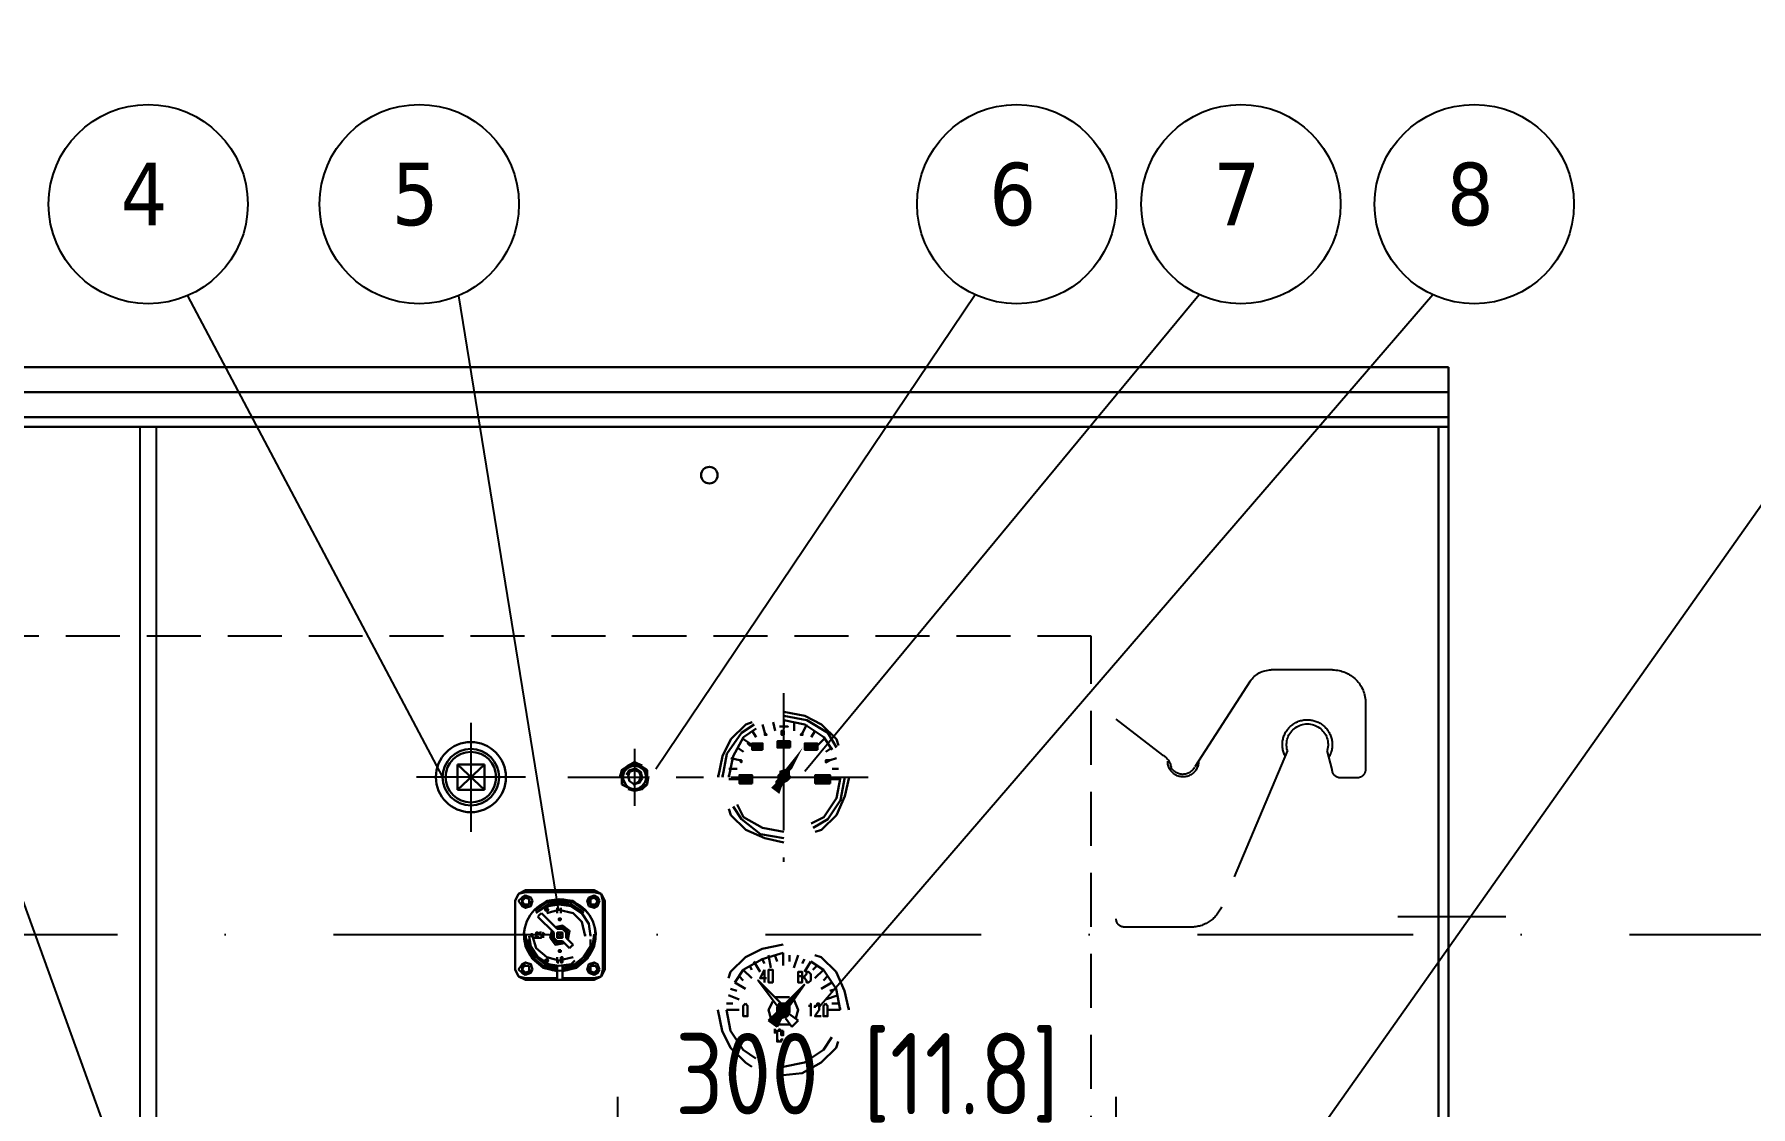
# Model space of a CAD drawing. Header units: millimetres. Extents: x 110847 to 209798, y -190593 to -156788.
# Drawn here: x 200709 to 201743, y -184473 to -183827 of the extents above; entities that cross this region are included whole.
import ezdxf

# ---------------------------------------------------------------- set-up
doc = ezdxf.new("R2010")
doc.units = ezdxf.units.MM
doc.header["$LTSCALE"] = 13
for name, pattern in [('CENTERX2', [101.6, 63.5, -12.7, 12.7, -12.7]), ('DASHDOT', [1, 0.5, -0.25, 0, -0.25]), ('DASHED', [0.75, 0.5, -0.25]), ('HIDDEN', [9.525, 6.35, -3.175])]:
    doc.linetypes.add(name, pattern=pattern)
for name, color, linetype in [('1', 4, 'Continuous'), ('2', 3, 'Continuous'), ('4虚线层', 6, 'DASHED'), ('7标注层', 4, 'Continuous'), ('粗实线', 4, 'Continuous'), ('虚线', 6, 'HIDDEN')]:
    doc.layers.add(name, color=color, linetype=linetype)
for name, color, linetype, lineweight in [('1粗实线', 4, 'Continuous', 50), ('2细实线', 3, 'Continuous', 20), ('标注、文本', 3, 'Continuous', 25), ('铁心', 3, 'Continuous', 0)]:
    doc.layers.add(name, color=color, linetype=linetype, lineweight=lineweight)
doc.styles.get("Standard").update_dxf_attribs({"font": 'gbenor.shx', "bigfont": 'gbcbig.shx'})
doc.styles.add('Tahoma_txtstyle_37.59_0_0', font='tahoma.ttf')
doc.dimstyles.new('英寸 1-10', dxfattribs={"dimscale": 14, "dimtxt": 3.5, "dimasz": 2, "dimexe": 1.5, "dimexo": 0.5, "dimgap": 0.5, "dimtad": 1, "dimtoh": 1, "dimdec": 1, "dimdsep": 46, "dimtxsty": 'Standard', "dimcen": 2.5, "dimclrd": 3, "dimclre": 3, "dimclrt": 3, "dimadec": 0, "dimazin": 2, "dimtfac": 1, "dimtdec": 1, "dimtmove": 0, "dimatfit": 2, "dimfxl": 1, "dimarcsym": 0})

# ---------------------------------------------------------------- blocks, each defined once
blk = doc.blocks.new('A$C611D0E0A')
at = {"layer": '粗实线', "lineweight": 30}
h = blk.add_hatch(color=256, dxfattribs=at)
h.dxf.hatch_style = 2
h.paths.add_polyline_path([(0.931, 2.201), (0.931, 2.159), (0.974, 2.159)])
h = blk.add_hatch(color=256, dxfattribs=at)
h.dxf.hatch_style = 2
h.paths.add_polyline_path([(1.693, 2.201), (1.651, 2.159), (1.693, 2.159)])
h = blk.add_hatch(color=256, dxfattribs=at)
h.dxf.hatch_style = 2
h.paths.add_polyline_path([(0.593, 1.99), (0.635, 1.99), (0.635, 1.947)])
h = blk.add_hatch(color=256, dxfattribs=at)
h.dxf.hatch_style = 2
h.paths.add_polyline_path([(0.635, 1.863), (0.889, 1.863), (0.889, 1.99), (0.635, 1.99)])
h = blk.add_hatch(color=256, dxfattribs=at)
h.dxf.hatch_style = 2
h.paths.add_polyline_path([(0.931, 1.905), (1.143, 1.482), (1.27, 1.482)])
h = blk.add_hatch(color=256, dxfattribs=at)
h.dxf.hatch_style = 2
h.paths.add_polyline_path([(1.185, 1.905), (1.439, 1.905), (1.439, 2.032), (1.185, 2.032)])
h = blk.add_hatch(color=256, dxfattribs=at)
h.dxf.hatch_style = 2
h.paths.add_polyline_path([(1.736, 1.863), (1.947, 1.863), (1.947, 1.99), (1.736, 1.99)])
h = blk.add_hatch(color=256, dxfattribs=at)
h.dxf.hatch_style = 2
h.paths.add_polyline_path([(1.99, 1.99), (1.947, 1.947), (1.99, 1.947)])
h = blk.add_hatch(color=256, dxfattribs=at)
h.dxf.hatch_style = 2
h.paths.add_polyline_path([(1.99, 1.99), (2.032, 1.99), (1.99, 1.947)])
h = blk.add_hatch(color=256, dxfattribs=at)
h.dxf.hatch_style = 2
h.paths.add_polyline_path([(0.423, 1.651), (0.466, 1.651), (0.466, 1.609)])
h = blk.add_hatch(color=256, dxfattribs=at)
h.dxf.hatch_style = 2
h.paths.add_polyline_path([(1.143, 1.482), (1.185, 1.439), (1.397, 1.439)])
h = blk.add_hatch(color=256, dxfattribs=at)
h.dxf.hatch_style = 2
h.paths.add_polyline_path([(1.143, 1.482), (1.27, 1.482), (1.397, 1.439)])
h = blk.add_hatch(color=256, dxfattribs=at)
h.dxf.hatch_style = 2
h.paths.add_polyline_path([(1.185, 1.439), (1.185, 1.397), (1.397, 1.397)])
h = blk.add_hatch(color=256, dxfattribs=at)
h.dxf.hatch_style = 2
h.paths.add_polyline_path([(1.185, 1.439), (1.397, 1.439), (1.397, 1.397)])
h = blk.add_hatch(color=256, dxfattribs=at)
h.dxf.hatch_style = 2
h.paths.add_polyline_path([(1.185, 1.397), (1.185, 1.355), (1.439, 1.355)])
h = blk.add_hatch(color=256, dxfattribs=at)
h.dxf.hatch_style = 2
h.paths.add_polyline_path([(1.185, 1.397), (1.397, 1.397), (1.439, 1.355)])
h = blk.add_hatch(color=256, dxfattribs=at)
h.dxf.hatch_style = 2
h.paths.add_polyline_path([(2.159, 1.651), (2.201, 1.651), (2.159, 1.609)])
h = blk.add_hatch(color=256, dxfattribs=at)
h.dxf.hatch_style = 2
h.paths.add_polyline_path([(0.381, 1.185), (0.677, 1.185), (0.677, 1.355), (0.381, 1.355)])
h = blk.add_hatch(color=256, dxfattribs=at)
h.dxf.hatch_style = 2
h.paths.add_polyline_path([(1.185, 1.355), (1.143, 1.312), (1.439, 1.312)])
h = blk.add_hatch(color=256, dxfattribs=at)
h.dxf.hatch_style = 2
h.paths.add_polyline_path([(1.143, 1.312), (1.185, 1.27), (1.439, 1.27)])
h = blk.add_hatch(color=256, dxfattribs=at)
h.dxf.hatch_style = 2
h.paths.add_polyline_path([(1.143, 1.312), (1.439, 1.312), (1.439, 1.27)])
h = blk.add_hatch(color=256, dxfattribs=at)
h.dxf.hatch_style = 2
h.paths.add_polyline_path([(1.185, 1.355), (1.439, 1.355), (1.439, 1.312)])
h = blk.add_hatch(color=256, dxfattribs=at)
h.dxf.hatch_style = 2
h.paths.add_polyline_path([(1.185, 1.27), (1.228, 1.228), (1.482, 1.228)])
h = blk.add_hatch(color=256, dxfattribs=at)
h.dxf.hatch_style = 2
h.paths.add_polyline_path([(1.185, 1.27), (1.439, 1.27), (1.482, 1.228)])
h = blk.add_hatch(color=256, dxfattribs=at)
h.dxf.hatch_style = 2
h.paths.add_polyline_path([(1.228, 1.228), (1.312, 1.185), (1.482, 1.185)])
h = blk.add_hatch(color=256, dxfattribs=at)
h.dxf.hatch_style = 2
h.paths.add_polyline_path([(1.228, 1.228), (1.482, 1.228), (1.482, 1.185)])
h = blk.add_hatch(color=256, dxfattribs=at)
h.dxf.hatch_style = 2
h.paths.add_polyline_path([(1.312, 1.185), (1.355, 1.101), (1.566, 1.101)])
h = blk.add_hatch(color=256, dxfattribs=at)
h.dxf.hatch_style = 2
h.paths.add_polyline_path([(1.312, 1.185), (1.482, 1.185), (1.566, 1.101)])
h = blk.add_hatch(color=256, dxfattribs=at)
h.dxf.hatch_style = 2
h.paths.add_polyline_path([(1.355, 1.101), (1.566, 1.101), (1.397, 0.974)])
h = blk.add_hatch(color=256, dxfattribs=at)
h.dxf.hatch_style = 2
h.paths.add_polyline_path([(1.947, 1.185), (2.201, 1.185), (2.201, 1.355), (1.947, 1.355)])
for points in [[(1.312, 2.625), (0.889, 2.54), (0.55, 2.371), (0.254, 2.074), (0.212, 1.947)], [(1.312, 2.54), (0.847, 2.455), (0.423, 2.201), (0.254, 1.905)], [(1.312, 2.455), (0.889, 2.371), (0.508, 2.117), (0.339, 1.863)], [(2.625, 1.312), (2.54, 1.736), (2.371, 2.074), (2.074, 2.371), (1.947, 2.413)], [(2.413, 1.312), (2.328, 1.736), (2.117, 2.117), (1.863, 2.286)], [(2.54, 1.312), (2.455, 1.778), (2.159, 2.201), (1.905, 2.371)], [(0, 1.312), (0.085, 0.931), (0.254, 0.55), (0.55, 0.254), (0.677, 0.212)], [(0.085, 1.312), (0.169, 0.847), (0.423, 0.466), (0.72, 0.296)], [(0.169, 1.312), (0.254, 0.889), (0.508, 0.508), (0.762, 0.381)], [(2.54, 1.312), (2.54, 1.355)], [(2.625, 1.312), (2.625, 1.355)], [(1.312, 0.212), (1.736, 0.296), (2.117, 0.508), (2.244, 0.762)], [(1.312, 0.085), (1.778, 0.169), (2.159, 0.466), (2.328, 0.72)], [(1.312, 0), (1.693, 0.085), (2.074, 0.254), (2.371, 0.55), (2.413, 0.677)]]:
    blk.add_lwpolyline(points, dxfattribs=at)
for points in [[(0.931, 2.201), (0.974, 2.159), (0.931, 2.159)], [(1.397, 2.328), (1.228, 2.328)], [(1.312, 2.244), (1.312, 2.201), (1.312, 2.159), (1.355, 2.159), (1.355, 2.201), (1.355, 2.244)], [(1.693, 2.201), (1.693, 2.159), (1.651, 2.159)], [(1.693, 2.201), (1.651, 2.159), (1.693, 2.159)], [(0.593, 1.99), (0.635, 1.947)], [(0.635, 1.863), (0.889, 1.863), (0.889, 1.99), (0.635, 1.99)], [(1.185, 1.905), (1.439, 1.905), (1.439, 2.032), (1.185, 2.032)], [(1.736, 1.863), (1.947, 1.863), (1.947, 1.99), (1.736, 1.99)], [(2.032, 1.99), (1.99, 1.947), (1.947, 1.947), (1.99, 1.99)], [(1.99, 1.99), (1.947, 1.947), (1.99, 1.947), (2.032, 1.99)], [(0.381, 1.651), (0.466, 1.609), (0.466, 1.651), (0.423, 1.651)], [(2.201, 1.651), (2.159, 1.609), (2.159, 1.651)], [(2.201, 1.651), (2.159, 1.609), (2.159, 1.651)], [(0.339, 1.27), (0.381, 1.27)], [(0.381, 1.185), (0.677, 1.185), (0.677, 1.355), (0.381, 1.355)], [(1.947, 1.185), (2.201, 1.185), (2.201, 1.355), (1.947, 1.355)], [(2.286, 1.27), (2.201, 1.27)], [(2.286, 1.27), (2.201, 1.27)]]:
    blk.add_lwpolyline(points, close=True, dxfattribs=at)
for points in [[(1.101, 2.413), (1.101, 2.413), (1.101, 2.244), (1.101, 2.244)], [(1.312, 2.455), (1.312, 2.455), (1.312, 2.286), (1.312, 2.286)], [(1.524, 2.413), (1.524, 2.413), (1.482, 2.244), (1.482, 2.244)], [(0.508, 2.074), (0.508, 2.074), (0.593, 1.99), (0.593, 1.99)], [(0.677, 2.244), (0.677, 2.244), (0.762, 2.117), (0.762, 2.117)], [(0.847, 2.371), (0.847, 2.371), (0.931, 2.201), (0.931, 2.201)], [(1.736, 2.371), (1.736, 2.371), (1.693, 2.201), (1.693, 2.201)], [(1.947, 2.244), (1.947, 2.244), (1.863, 2.117), (1.863, 2.117)], [(2.117, 2.074), (2.117, 2.074), (1.99, 1.99), (1.99, 1.99)], [(0.339, 1.905), (0.339, 1.905), (0.466, 1.82), (0.466, 1.82)], [(2.244, 1.905), (2.244, 1.905), (2.117, 1.82), (2.117, 1.82)], [(0.212, 1.482), (0.212, 1.482), (0.339, 1.482), (0.339, 1.482)], [(0.254, 1.693), (0.254, 1.693), (0.381, 1.651), (0.381, 1.651)], [(2.371, 1.693), (2.371, 1.693), (2.201, 1.651), (2.201, 1.651)], [(2.413, 1.482), (2.413, 1.482), (2.244, 1.482), (2.244, 1.482)], [(0.169, 1.27), (0.169, 1.27), (0.339, 1.27), (0.339, 1.27)], [(2.413, 1.27), (2.413, 1.27), (2.286, 1.27), (2.286, 1.27)], [(2.413, 1.312), (2.413, 1.312), (2.413, 1.355), (2.413, 1.355)]]:
    blk.add_open_spline(points, degree=3, dxfattribs=at)
blk = doc.blocks.new('A$C588303E3')
at = {"layer": '粗实线', "lineweight": 30}
for points in [[(0.63, 8.25), (5.71, 11.43)], [(11.43, 5.71), (10.79, 8.25), (8.25, 10.16), (5.71, 11.43), (2.54, 10.16)], [(8.89, 6.35), (7.62, 8.25), (5.08, 8.89), (3.17, 7.62), (2.54, 5.08), (3.81, 3.17), (6.35, 2.54)], [(10.79, 5.71), (10.16, 8.25), (8.25, 10.16), (5.71, 10.79), (3.17, 10.16)], [(10.79, 2.54), (10.79, 8.25), (5.71, 11.43)], [(0, 5.71), (0.63, 2.54), (2.54, 0.63), (5.71, 0), (8.25, 0.63)], [(0, 5.71), (0.63, 2.54), (3.17, 0.63), (5.71, 0), (8.25, 0.63)], [(10.79, 2.54), (5.71, 0), (0.63, 2.54)], [(10.79, 5.71), (10.79, 6.35)]]:
    blk.add_lwpolyline(points, dxfattribs=at)
for points in [[(8.89, 8.89), (6.98, 10.16), (4.44, 10.16), (2.54, 8.89), (0.63, 6.98), (0.63, 4.44), (2.54, 1.91), (4.44, 0.63), (6.98, 0.63), (8.89, 1.91), (10.16, 4.44), (10.16, 6.98)], [(8.25, 5.71), (7.62, 7.62), (5.71, 8.25), (3.81, 7.62), (3.17, 5.71), (3.81, 3.81), (5.71, 2.54), (7.62, 3.81)]]:
    blk.add_lwpolyline(points, close=True, dxfattribs=at)
for points in [[(0.63, 2.54), (0.63, 2.54), (0.63, 8.25), (0.63, 8.25)], [(11.43, 5.71), (11.43, 5.71), (11.43, 6.35), (11.43, 6.35)]]:
    blk.add_open_spline(points, degree=3, dxfattribs=at)
blk = doc.blocks.new('1.03')
at = {"layer": '虚线'}
for p, q in [((3421.9, 19104.7), (3458.8, 19104.7)), ((3471.4, 19097.9), (3504.7, 19046.4)), ((3401.9, 19084.7), (3402, 19044.7)), ((3524, 19053.4), (3552.1, 19075)), ((3422, 19044.7), (3425, 19056.2)), ((3449, 19056.2), (3488.7, 18962)), ((3407, 19039.7), (3417, 19039.7)), ((3507.1, 18949.8), (3547.1, 18949.8))]:
    blk.add_line(p, q, dxfattribs=at)
for centre, radius, start, end in [((3421.9, 19084.7), 20, 90.054, 180.054), ((3458.8, 19089.7), 15, 32.9123, 90.054), ((3437, 19059.7), 15, 333.1721, 209.7607), ((3437, 19059.7), 12.5, 343.7938, 196.2874), ((3511.8, 19049.5), 9.24, 178.4593, 1.6487), ((3529, 19044.8), 10, 120.0506, 172.7033), ((3407, 19044.7), 5, 180.054, 270.054), ((3417, 19044.7), 5, 270.054, 0.054), ((3512, 19049.8), 8, 206.5132, 332.3392), ((3507.1, 18969.8), 20, 202.8444, 270.054), ((3547.1, 18954.8), 5, 270.054, 0.054)]:
    blk.add_arc(centre, radius, start, end, dxfattribs=at)
blk = doc.blocks.new('A$C3EE72B81')
at = {"layer": '粗实线', "lineweight": 30}
h = blk.add_hatch(color=256, dxfattribs=at)
h.dxf.hatch_style = 2
h.paths.add_polyline_path([(1.736, 1.82), (1.355, 1.439), (1.482, 1.439)])
h = blk.add_hatch(color=256, dxfattribs=at)
h.dxf.hatch_style = 2
h.paths.add_polyline_path([(1.228, 1.439), (1.185, 1.397), (1.439, 1.397)])
h = blk.add_hatch(color=256, dxfattribs=at)
h.dxf.hatch_style = 2
h.paths.add_polyline_path([(1.185, 1.397), (1.185, 1.355), (1.439, 1.355)])
h = blk.add_hatch(color=256, dxfattribs=at)
h.dxf.hatch_style = 2
h.paths.add_polyline_path([(1.185, 1.397), (1.439, 1.397), (1.439, 1.355)])
h = blk.add_hatch(color=256, dxfattribs=at)
h.dxf.hatch_style = 2
h.paths.add_polyline_path([(1.228, 1.439), (1.482, 1.439), (1.439, 1.397)])
h = blk.add_hatch(color=256, dxfattribs=at)
h.dxf.hatch_style = 2
h.paths.add_polyline_path([(1.058, 1.143), (1.016, 1.101), (1.27, 1.101)])
h = blk.add_hatch(color=256, dxfattribs=at)
h.dxf.hatch_style = 2
h.paths.add_polyline_path([(1.016, 1.101), (1.27, 1.101), (1.185, 0.974)])
h = blk.add_hatch(color=256, dxfattribs=at)
h.dxf.hatch_style = 2
h.paths.add_polyline_path([(1.101, 1.185), (1.058, 1.143), (1.27, 1.143)])
h = blk.add_hatch(color=256, dxfattribs=at)
h.dxf.hatch_style = 2
h.paths.add_polyline_path([(1.058, 1.143), (1.27, 1.143), (1.27, 1.101)])
h = blk.add_hatch(color=256, dxfattribs=at)
h.dxf.hatch_style = 2
h.paths.add_polyline_path([(1.185, 1.27), (1.101, 1.185), (1.397, 1.185)])
h = blk.add_hatch(color=256, dxfattribs=at)
h.dxf.hatch_style = 2
h.paths.add_polyline_path([(1.101, 1.185), (1.397, 1.185), (1.27, 1.143)])
h = blk.add_hatch(color=256, dxfattribs=at)
h.dxf.hatch_style = 2
h.paths.add_polyline_path([(1.185, 1.355), (1.185, 1.27), (1.439, 1.27)])
h = blk.add_hatch(color=256, dxfattribs=at)
h.dxf.hatch_style = 2
h.paths.add_polyline_path([(1.185, 1.355), (1.439, 1.355), (1.439, 1.27)])
h = blk.add_hatch(color=256, dxfattribs=at)
h.dxf.hatch_style = 2
h.paths.add_polyline_path([(1.185, 1.27), (1.439, 1.27), (1.397, 1.185)])
h = blk.add_hatch(color=256, dxfattribs=at)
h.dxf.hatch_style = 2
h.paths.add_polyline_path([(1.143, 0.889), (1.143, 0.847), (1.143, 0.889), (1.185, 0.889)])
h = blk.add_hatch(color=256, dxfattribs=at)
h.dxf.hatch_style = 2
h.paths.add_polyline_path([(1.228, 0.931), (1.228, 0.889), (1.185, 0.889), (1.185, 0.847), (1.185, 0.804), (1.185, 0.762), (1.185, 0.72), (1.185, 0.677), (1.228, 0.677), (1.27, 0.677), (1.228, 0.677), (1.185, 0.72), (1.185, 0.762), (1.185, 0.804), (1.185, 0.847), (1.185, 0.889), (1.228, 0.889), (1.27, 0.889)])
h = blk.add_hatch(color=256, dxfattribs=at)
h.dxf.hatch_style = 2
h.paths.add_polyline_path([(1.312, 0.72), (1.27, 0.72), (1.27, 0.677), (1.228, 0.677), (1.27, 0.677), (1.27, 0.72)])
h = blk.add_hatch(color=256, dxfattribs=at)
h.dxf.hatch_style = 2
h.paths.add_polyline_path([(1.312, 0.889), (1.27, 0.889), (1.27, 0.847), (1.27, 0.804), (1.312, 0.804)])
for points in [[(1.312, 2.625), (0.889, 2.54), (0.55, 2.371), (0.254, 2.074), (0.212, 1.947)], [(1.312, 2.625), (0.889, 2.54), (0.55, 2.371), (0.254, 2.074), (0.212, 1.947)], [(1.312, 2.455), (0.889, 2.328), (0.508, 2.117), (0.339, 1.863)], [(2.625, 1.312), (2.54, 1.693), (2.371, 2.074), (2.074, 2.371), (1.947, 2.413)], [(2.625, 1.312), (2.54, 1.693), (2.371, 2.074), (2.074, 2.371), (1.947, 2.413)], [(0.931, 2.117), (0.847, 1.947), (0.974, 1.947)], [(0.931, 2.117), (0.931, 1.863)], [(2.455, 1.312), (2.371, 1.736), (2.117, 2.117), (1.863, 2.286)], [(1.27, 1.439), (0.804, 1.905), (1.185, 1.397)], [(1.355, 1.439), (1.736, 1.82), (1.439, 1.397)], [(1.101, 1.482), (1.016, 1.312), (1.058, 1.143)], [(1.439, 1.566), (1.143, 1.566)], [(1.355, 1.439), (1.228, 1.439), (1.185, 1.355), (1.185, 1.27)], [(1.27, 1.143), (1.397, 1.185), (1.439, 1.27), (1.439, 1.397)], [(1.566, 1.143), (1.609, 1.312), (1.524, 1.524)], [(1.82, 1.397), (1.863, 1.397), (1.863, 1.439), (1.863, 1.185)], [(1.947, 1.355), (1.947, 1.397), (1.99, 1.397), (1.99, 1.439), (2.032, 1.439), (2.032, 1.397), (2.032, 1.355), (2.032, 1.312), (1.947, 1.185), (2.074, 1.185)], [(0, 1.312), (0.085, 0.889), (0.254, 0.55), (0.55, 0.254), (0.677, 0.169)], [(0, 1.312), (0.085, 0.889), (0.254, 0.55), (0.55, 0.254), (0.677, 0.169)], [(0.169, 1.312), (0.254, 0.889), (0.508, 0.508), (0.762, 0.339)], [(1.185, 0.974), (1.016, 1.101)], [(2.455, 1.312), (2.455, 1.355)], [(2.625, 1.312), (2.625, 1.355)], [(2.625, 1.312), (2.625, 1.355)], [(1.185, 1.016), (1.439, 1.016)], [(1.312, 0.169), (1.736, 0.254), (2.117, 0.508), (2.286, 0.762)], [(1.312, 0), (1.693, 0.042), (2.074, 0.254), (2.371, 0.55), (2.413, 0.677)], [(1.312, 0), (1.693, 0.042), (2.074, 0.254), (2.371, 0.55), (2.413, 0.677)]]:
    blk.add_lwpolyline(points, dxfattribs=at)
for points in [[(1.058, 2.117), (1.016, 2.117), (1.016, 2.074), (1.016, 1.99), (1.016, 1.905), (1.016, 1.863), (1.058, 1.863), (1.101, 1.863), (1.101, 1.905), (1.101, 1.99), (1.101, 2.074), (1.101, 2.117)], [(1.651, 2.074), (1.609, 2.074), (1.609, 2.032), (1.609, 1.99), (1.651, 1.99), (1.693, 1.99), (1.693, 1.947), (1.693, 1.905), (1.693, 1.863), (1.651, 1.863), (1.609, 1.863), (1.609, 1.905), (1.609, 1.947), (1.609, 1.99), (1.651, 1.99), (1.693, 1.99), (1.693, 2.032), (1.693, 2.074)], [(1.778, 2.074), (1.778, 2.032), (1.736, 1.99), (1.736, 1.947), (1.778, 1.905), (1.778, 1.863), (1.82, 1.863), (1.863, 1.905), (1.863, 1.947), (1.863, 1.99), (1.863, 2.032), (1.82, 2.074)], [(0.55, 1.439), (0.508, 1.397), (0.508, 1.312), (0.508, 1.228), (0.508, 1.185), (0.55, 1.185), (0.593, 1.185), (0.593, 1.228), (0.593, 1.312), (0.593, 1.397)], [(1.397, 1.312), (1.397, 1.397), (1.312, 1.397), (1.228, 1.397), (1.185, 1.312), (1.228, 1.228), (1.312, 1.185), (1.397, 1.228)], [(2.159, 1.439), (2.117, 1.397), (2.117, 1.312), (2.117, 1.27), (2.117, 1.228), (2.117, 1.185), (2.159, 1.185), (2.201, 1.185), (2.201, 1.228), (2.201, 1.27), (2.201, 1.312), (2.201, 1.397)], [(1.143, 0.931), (1.143, 0.889), (1.143, 0.847), (1.143, 0.889)], [(1.143, 0.889), (1.143, 0.847), (1.143, 0.889), (1.185, 0.889)], [(1.228, 0.931), (1.228, 0.889), (1.185, 0.889), (1.185, 0.847), (1.185, 0.804), (1.185, 0.762), (1.185, 0.72), (1.185, 0.677), (1.228, 0.677), (1.27, 0.677), (1.228, 0.677), (1.185, 0.72), (1.185, 0.762), (1.185, 0.804), (1.185, 0.847), (1.185, 0.889), (1.228, 0.889), (1.27, 0.889)], [(1.27, 0.889), (1.228, 0.889)], [(1.312, 0.72), (1.27, 0.72), (1.27, 0.677), (1.228, 0.677), (1.27, 0.677), (1.27, 0.72)], [(1.312, 0.889), (1.27, 0.889), (1.27, 0.847), (1.27, 0.804), (1.312, 0.804)]]:
    blk.add_lwpolyline(points, close=True, dxfattribs=at)
for points in [[(1.016, 2.413), (1.016, 2.413), (1.058, 2.159), (1.058, 2.159)], [(1.143, 2.413), (1.143, 2.413), (1.185, 2.286), (1.185, 2.286)], [(1.312, 2.455), (1.312, 2.455), (1.312, 2.201), (1.312, 2.201)], [(1.439, 2.413), (1.439, 2.413), (1.439, 2.286), (1.439, 2.286)], [(1.609, 2.413), (1.609, 2.413), (1.524, 2.159), (1.524, 2.159)], [(0.508, 2.117), (0.508, 2.117), (0.677, 1.947), (0.677, 1.947)], [(0.635, 2.201), (0.635, 2.201), (0.677, 2.117), (0.677, 2.117)], [(0.72, 2.286), (0.72, 2.286), (0.847, 2.074), (0.847, 2.074)], [(0.889, 2.328), (0.889, 2.328), (0.931, 2.244), (0.931, 2.244)], [(1.736, 2.328), (1.736, 2.328), (1.693, 2.244), (1.693, 2.244)], [(1.863, 2.286), (1.863, 2.286), (1.736, 2.074), (1.736, 2.074)], [(1.99, 2.201), (1.99, 2.201), (1.905, 2.117), (1.905, 2.117)], [(2.117, 2.117), (2.117, 2.117), (1.947, 1.947), (1.947, 1.947)], [(0.254, 1.736), (0.254, 1.736), (0.381, 1.693), (0.381, 1.693)], [(0.339, 1.863), (0.339, 1.863), (0.55, 1.736), (0.55, 1.736)], [(0.423, 1.99), (0.423, 1.99), (0.508, 1.905), (0.508, 1.905)], [(2.286, 1.863), (2.286, 1.863), (2.074, 1.736), (2.074, 1.736)], [(2.201, 1.99), (2.201, 1.99), (2.117, 1.905), (2.117, 1.905)], [(2.371, 1.736), (2.371, 1.736), (2.244, 1.693), (2.244, 1.693)], [(0.169, 1.439), (0.169, 1.439), (0.296, 1.439), (0.296, 1.439)], [(0.212, 1.609), (0.212, 1.609), (0.423, 1.524), (0.423, 1.524)], [(2.413, 1.609), (2.413, 1.609), (2.159, 1.524), (2.159, 1.524)], [(2.413, 1.439), (2.413, 1.439), (2.286, 1.439), (2.286, 1.439)], [(0.169, 1.312), (0.169, 1.312), (0.381, 1.312), (0.381, 1.312)], [(0.169, 1.312), (0.169, 1.312), (0.423, 1.312), (0.423, 1.312)], [(1.185, 1.27), (1.185, 1.27), (1.016, 1.101), (1.016, 1.101)], [(1.27, 1.143), (1.27, 1.143), (1.185, 0.974), (1.185, 0.974)], [(1.355, 1.143), (1.355, 1.143), (1.482, 0.974), (1.482, 0.974)], [(1.439, 1.228), (1.439, 1.228), (1.609, 1.101), (1.609, 1.101)], [(1.609, 1.101), (1.609, 1.101), (1.482, 0.974), (1.482, 0.974)], [(2.455, 1.312), (2.455, 1.312), (2.201, 1.312), (2.201, 1.312)], [(2.455, 1.312), (2.455, 1.312), (2.244, 1.312), (2.244, 1.312)]]:
    blk.add_open_spline(points, degree=3, dxfattribs=at)
blk = doc.blocks.new('A$C75176214')
at = {"layer": '粗实线', "lineweight": 30}
h = blk.add_hatch(color=256, dxfattribs=at)
h.dxf.hatch_style = 2
h.paths.add_polyline_path([(0.762, 1.736), (0.72, 1.693), (0.804, 1.693)])
h = blk.add_hatch(color=256, dxfattribs=at)
h.dxf.hatch_style = 2
h.paths.add_polyline_path([(0.72, 1.693), (0.804, 1.693), (0.762, 1.651)])
h = blk.add_hatch(color=256, dxfattribs=at)
h.dxf.hatch_style = 2
h.paths.add_polyline_path([(0.381, 1.101), (0.381, 1.058), (0.423, 1.058)])
h = blk.add_hatch(color=256, dxfattribs=at)
h.dxf.hatch_style = 2
h.paths.add_polyline_path([(0.381, 1.101), (0.423, 1.101), (0.423, 1.058)])
h = blk.add_hatch(color=256, dxfattribs=at)
h.dxf.hatch_style = 2
h.paths.add_polyline_path([(0.762, 0.508), (0.72, 0.466), (0.804, 0.466)])
h = blk.add_hatch(color=256, dxfattribs=at)
h.dxf.hatch_style = 2
h.paths.add_polyline_path([(0.72, 0.466), (0.804, 0.466), (0.762, 0.423)])
for points in [[(0.254, 2.159), (0.085, 2.074), (0, 1.905)], [(0.254, 2.117), (0.085, 2.074), (0, 1.905)], [(2.159, 1.905), (2.074, 2.074), (1.905, 2.159)], [(2.117, 1.905), (2.074, 2.074), (1.905, 2.117)], [(0.254, 1.99), (0.169, 1.99), (0.169, 1.905), (0.169, 1.82), (0.254, 1.778), (0.339, 1.82), (0.381, 1.905)], [(1.651, 1.693), (1.397, 1.905), (1.058, 1.947), (0.762, 1.905), (0.466, 1.693)], [(1.651, 1.651), (1.651, 1.693), (1.397, 1.863), (1.058, 1.905), (0.762, 1.863), (0.508, 1.693), (0.508, 1.651)], [(1.651, 1.609), (1.609, 1.651), (1.355, 1.82), (1.058, 1.863), (0.804, 1.82), (0.55, 1.651), (0.508, 1.609)], [(1.82, 1.058), (1.778, 1.355), (1.609, 1.609), (1.355, 1.778), (1.058, 1.82), (0.804, 1.778), (0.72, 1.693)], [(0.762, 1.651), (0.72, 1.693), (0.762, 1.736)], [(0.762, 1.651), (0.804, 1.693), (0.762, 1.736)], [(1.693, 1.058), (1.609, 1.397), (1.397, 1.609), (1.058, 1.693), (0.762, 1.609)], [(1.905, 1.99), (1.82, 1.99), (1.778, 1.905), (1.82, 1.82), (1.905, 1.778), (1.947, 1.82), (1.99, 1.905), (1.947, 1.947), (1.905, 1.99), (1.82, 1.947), (1.82, 1.905), (1.82, 1.82), (1.905, 1.82), (1.947, 1.82), (1.99, 1.905)], [(0.635, 1.609), (0.593, 1.566), (0.55, 1.524)], [(1.27, 0.974), (1.312, 1.185), (1.143, 1.312), (0.974, 1.27)], [(1.27, 1.016), (1.27, 1.143), (1.143, 1.27), (0.974, 1.27)], [(0.212, 1.143), (0.212, 1.101), (0.254, 0.804), (0.423, 0.508), (0.677, 0.296), (1.016, 0.212)], [(0.254, 1.101), (0.296, 0.804), (0.466, 0.508), (0.677, 0.339), (1.016, 0.254)], [(0.296, 0.974), (0.339, 0.804), (0.508, 0.55), (0.72, 0.381), (1.016, 0.296)], [(0.339, 1.058), (0.381, 0.804), (0.55, 0.55), (0.804, 0.381), (1.058, 0.339), (1.355, 0.381), (1.439, 0.466)], [(0.423, 1.058), (0.508, 0.762), (0.762, 0.55), (1.058, 0.466), (1.397, 0.55)], [(0.508, 1.101), (0.508, 1.143), (0.55, 1.143), (0.55, 1.101), (0.508, 1.058), (0.466, 1.016), (0.55, 1.016)], [(0.635, 1.143), (0.593, 1.143), (0.55, 1.101), (0.593, 1.101), (0.635, 1.101), (0.635, 1.058), (0.635, 1.016), (0.593, 1.016), (0.55, 1.016), (0.55, 1.058)], [(0.677, 1.101), (0.677, 1.143), (0.677, 1.101), (0.72, 1.101), (0.677, 1.101), (0.677, 1.058)], [(0.677, 1.016), (0.677, 1.058)], [(0.889, 1.185), (0.847, 1.016), (0.974, 0.847), (1.185, 0.889)], [(0.889, 1.185), (0.889, 1.016), (1.016, 0.889), (1.143, 0.889)], [(0.931, 1.143), (0.931, 1.016), (1.016, 0.931), (1.143, 0.931)], [(1.228, 1.016), (1.228, 1.143), (1.143, 1.228), (1.016, 1.228)], [(1.143, 0.212), (1.482, 0.296), (1.736, 0.508), (1.905, 0.804), (1.947, 1.101), (1.947, 1.143)], [(1.143, 0.254), (1.439, 0.339), (1.693, 0.508), (1.863, 0.804), (1.905, 1.101)], [(1.143, 0.296), (1.439, 0.381), (1.651, 0.55), (1.82, 0.804), (1.82, 0.974)], [(1.397, 0.847), (1.355, 0.804), (1.312, 0.762)], [(1.82, 1.058), (1.82, 1.101)], [(0.72, 0.466), (0.762, 0.508)], [(0.762, 0.508), (0.804, 0.466), (0.762, 0.423)], [(1.016, 0.55), (1.016, 0.423), (1.058, 0.423)], [(0, 0.254), (0.085, 0.085), (0.254, 0.042)], [(0, 0.254), (0.085, 0.085), (0.254, 0)], [(0.254, 0.381), (0.169, 0.339), (0.169, 0.254), (0.169, 0.169), (0.254, 0.169), (0.339, 0.169), (0.381, 0.254)], [(1.905, 0.381), (1.82, 0.339), (1.778, 0.254), (1.82, 0.169), (1.905, 0.169), (1.947, 0.169), (1.99, 0.254), (1.947, 0.339), (1.905, 0.339), (1.82, 0.339), (1.82, 0.254), (1.82, 0.212), (1.905, 0.169), (1.947, 0.212), (1.99, 0.254)], [(1.905, 0.042), (2.074, 0.085), (2.117, 0.254)], [(1.905, 0), (2.074, 0.085), (2.159, 0.254)]]:
    blk.add_lwpolyline(points, dxfattribs=at)
for points in [[(0, 1.905), (0, 0.254)], [(0.423, 1.905), (0.381, 1.99), (0.254, 2.032), (0.169, 1.99), (0.085, 1.905), (0.169, 1.778), (0.254, 1.736), (0.381, 1.778)], [(0.339, 1.905), (0.339, 1.947), (0.254, 1.99), (0.212, 1.947), (0.169, 1.905), (0.212, 1.82), (0.254, 1.82), (0.339, 1.82)], [(2.032, 1.905), (1.99, 1.99), (1.905, 2.032), (1.778, 1.99), (1.736, 1.905), (1.778, 1.778), (1.905, 1.736), (1.99, 1.778)], [(1.101, 1.439), (1.101, 1.482), (1.058, 1.482), (1.058, 1.439)], [(0.381, 1.101), (0.423, 1.101), (0.423, 1.058), (0.381, 1.058)], [(1.143, 1.058), (1.143, 1.143), (1.058, 1.143), (1.016, 1.143), (1.016, 1.058), (1.016, 1.016), (1.058, 1.016), (1.143, 1.016)], [(0.423, 0.254), (0.381, 0.381), (0.254, 0.423), (0.169, 0.381), (0.085, 0.254), (0.169, 0.169), (0.254, 0.127), (0.381, 0.169)], [(1.101, 0.72), (1.058, 0.72), (1.058, 0.677), (1.101, 0.677)], [(1.101, 0.55), (1.101, 0.508), (1.101, 0.466), (1.101, 0.423), (1.143, 0.423), (1.143, 0.466), (1.143, 0.508), (1.143, 0.55)], [(2.032, 0.254), (1.99, 0.381), (1.905, 0.423), (1.778, 0.381), (1.736, 0.254), (1.778, 0.169), (1.905, 0.127), (1.99, 0.169)], [(0.339, 0.254), (0.339, 0.339), (0.254, 0.339), (0.212, 0.339), (0.169, 0.254), (0.212, 0.212), (0.254, 0.169), (0.339, 0.212)]]:
    blk.add_lwpolyline(points, close=True, dxfattribs=at)
for points in [[(0.254, 2.159), (0.254, 2.159), (1.905, 2.159), (1.905, 2.159)], [(0.254, 2.117), (0.254, 2.117), (1.905, 2.117), (1.905, 2.117)], [(0.72, 1.693), (0.72, 1.693), (0.762, 1.651), (0.762, 1.651)], [(1.016, 1.609), (1.016, 1.609), (1.016, 1.736), (1.016, 1.736)], [(1.016, 1.693), (1.016, 1.693), (1.101, 1.693), (1.101, 1.693)], [(1.101, 1.736), (1.101, 1.736), (1.101, 1.609), (1.101, 1.609)], [(1.101, 1.609), (1.101, 1.609), (1.101, 1.736), (1.101, 1.736)], [(2.117, 1.905), (2.117, 1.905), (2.117, 0.254), (2.117, 0.254)], [(2.159, 1.905), (2.159, 1.905), (2.159, 0.254), (2.159, 0.254)], [(0.55, 1.524), (0.55, 1.524), (0.931, 1.143), (0.931, 1.143)], [(0.635, 1.609), (0.635, 1.609), (1.016, 1.228), (1.016, 1.228)], [(1.143, 0.931), (1.143, 0.931), (1.312, 0.762), (1.312, 0.762)], [(1.228, 1.016), (1.228, 1.016), (1.397, 0.847), (1.397, 0.847)], [(1.693, 1.058), (1.693, 1.058), (1.693, 1.101), (1.693, 1.101)], [(0.72, 0.466), (0.72, 0.466), (0.762, 0.423), (0.762, 0.423)], [(0.254, 0.042), (0.254, 0.042), (1.016, 0.042), (1.016, 0.042)], [(0.254, 0), (0.254, 0), (1.905, 0), (1.905, 0)], [(1.016, 0), (1.016, 0), (1.016, 0.339), (1.016, 0.339)], [(1.058, 0), (1.058, 0), (1.101, 0), (1.101, 0)], [(1.143, 0), (1.143, 0), (1.143, 0.339), (1.143, 0.339)], [(1.143, 0.042), (1.143, 0.042), (1.905, 0.042), (1.905, 0.042)]]:
    blk.add_open_spline(points, degree=3, dxfattribs=at)
blk = doc.blocks.new('A$C08F7720E')
at = {"layer": '标注、文本'}
for p, q in [((10.16, 11.43), (11.43, 10.16)), ((10.16, 10.16), (11.43, 11.43))]:
    blk.add_line(p, q, dxfattribs=at)
at = {"layer": '标注、文本', "xscale": 10, "yscale": 10, "zscale": 10}
blk.add_blockref('A$C75176214', (0, 0), dxfattribs=at)
blk = doc.blocks.new('*U96')
at = {"layer": '1', "color": 1, "linetype": 'CENTERX2', "lineweight": -3, "ltscale": 0.1}
blk.add_line((32.5, 0), (-32.5, 0), dxfattribs=at)
blk = doc.blocks.new('*D110')
at = {"layer": '1', "color": 3, "lineweight": -2}
for p, q in [((110856.6, -156788.1), (111116.5, -156788.1)), ((111094, -157355.6), (111094, -156825.6)), ((110856.6, -157393.1), (111116.5, -157393.1))]:
    blk.add_line(p, q, dxfattribs=at)
at = {"layer": '1', "color": 3, "lineweight": 30}
for points in [[(111087.7, -156825.6), (111100.2, -156825.6), (111094, -156788.1)], [(111087.7, -157355.6), (111100.2, -157355.6), (111094, -157393.1)]]:
    blk.add_solid(points, dxfattribs=at)
at = {"layer": '2细实线', "color": 3, "linetype": 'ByBlock', "lineweight": -2}
for p, q in [((200695.8, -184721.8), (200695.8, -184572.7)), ((200910.8, -184823.7), (200910.8, -184572.7)), ((200882.8, -184593.7), (200723.8, -184593.7))]:
    blk.add_line(p, q, dxfattribs=at)
at = {"layer": '2细实线', "color": 3, "linetype": 'ByBlock'}
for points in [[(200723.8, -184589), (200723.8, -184598.4), (200695.8, -184593.7)], [(200882.8, -184589), (200882.8, -184598.4), (200910.8, -184593.7)]]:
    blk.add_solid(points, dxfattribs=at)
at = {"layer": 'Defpoints', "color": 0, "lineweight": 30}
for p in [(110856.6, -156788.1), (111094, -156788.1), (110856.6, -157393.1)]:
    blk.add_point(p, dxfattribs=at)
at = {"layer": 'Defpoints', "color": 0, "linetype": 'ByBlock'}
for p in [(200695.8, -184593.7), (200695.8, -184728.8), (200910.8, -184830.7)]:
    blk.add_point(p, dxfattribs=at)
at = {"layer": '1', "color": 2, "insert": (111060.2, -157090.6), "char_height": 52.5, "attachment_point": 5, "rotation": 90}
blk.add_mtext('605', dxfattribs=at)
at = {"layer": '2细实线', "color": 3, "linetype": 'ByBlock', "insert": (200803.3, -184561.2), "char_height": 49, "attachment_point": 5}
blk.add_mtext('215 [8.5]', dxfattribs=at)
blk = doc.blocks.new('*D112')
at = {"layer": '1', "color": 3, "lineweight": -2}
for p, q in [((204908.1, -184425.6), (204974, -184425.6)), ((204951.5, -184788.1), (204951.5, -184463.1)), ((204835.9, -184825.6), (204974, -184825.6))]:
    blk.add_line(p, q, dxfattribs=at)
at = {"layer": '1', "color": 3}
for points in [[(204945.3, -184463.1), (204957.8, -184463.1), (204951.5, -184425.6)], [(204945.3, -184788.1), (204957.8, -184788.1), (204951.5, -184825.6)]]:
    blk.add_solid(points, dxfattribs=at)
at = {"layer": '2细实线', "color": 3, "linetype": 'ByBlock', "lineweight": -2}
for p, q in [((200265.5, -185030.3), (200265.5, -184954.6)), ((200385.5, -185056.2), (200385.5, -184954.6)), ((200293.5, -184975.6), (200357.5, -184975.6))]:
    blk.add_line(p, q, dxfattribs=at)
at = {"layer": '2细实线', "color": 3, "linetype": 'ByBlock'}
for points in [[(200293.5, -184970.9), (200293.5, -184980.3), (200265.5, -184975.6)], [(200357.5, -184970.9), (200357.5, -184980.3), (200385.5, -184975.6)]]:
    blk.add_solid(points, dxfattribs=at)
at = {"layer": 'Defpoints', "color": 0}
for p in [(204908.1, -184425.6), (204951.5, -184425.6), (204835.9, -184825.6)]:
    blk.add_point(p, dxfattribs=at)
at = {"layer": 'Defpoints', "color": 0, "linetype": 'ByBlock'}
for p in [(200385.5, -184975.6), (200265.5, -185037.3), (200385.5, -185063.2)]:
    blk.add_point(p, dxfattribs=at)
at = {"layer": '1', "color": 2, "insert": (204917.8, -184625.6), "char_height": 52.5, "attachment_point": 5, "rotation": 90}
blk.add_mtext('400', dxfattribs=at)
at = {"layer": '2细实线', "color": 3, "linetype": 'ByBlock', "insert": (200325.5, -184943.1), "char_height": 49, "attachment_point": 5}
blk.add_mtext('120 [4.7]', dxfattribs=at)
blk = doc.blocks.new('*D113')
at = {"layer": '1', "color": 3, "lineweight": -2}
for p, q in [((204111, -184207.2), (205105.8, -184207.2)), ((205083.3, -184993.1), (205083.3, -184244.7)), ((204845.9, -185030.6), (205105.8, -185030.6))]:
    blk.add_line(p, q, dxfattribs=at)
at = {"layer": '1', "color": 3}
for points in [[(205077, -184244.7), (205089.5, -184244.7), (205083.3, -184207.2)], [(205077, -184993.1), (205089.5, -184993.1), (205083.3, -185030.6)]]:
    blk.add_solid(points, dxfattribs=at)
at = {"layer": '2细实线', "color": 3, "linetype": 'ByBlock', "lineweight": -2}
for p, q in [((200025.5, -185030.3), (200025.5, -184954.6)), ((200145.5, -185059.8), (200145.5, -184954.6)), ((200117.5, -184975.6), (200053.5, -184975.6))]:
    blk.add_line(p, q, dxfattribs=at)
at = {"layer": '2细实线', "color": 3, "linetype": 'ByBlock'}
for points in [[(200053.5, -184970.9), (200053.5, -184980.3), (200025.5, -184975.6)], [(200117.5, -184970.9), (200117.5, -184980.3), (200145.5, -184975.6)]]:
    blk.add_solid(points, dxfattribs=at)
at = {"layer": 'Defpoints', "color": 0}
for p in [(204111, -184207.2), (205083.3, -184207.2), (204845.9, -185030.6)]:
    blk.add_point(p, dxfattribs=at)
at = {"layer": 'Defpoints', "color": 0, "linetype": 'ByBlock'}
for p in [(200025.5, -184975.6), (200025.5, -185037.3), (200145.5, -185066.8)]:
    blk.add_point(p, dxfattribs=at)
at = {"layer": '1', "color": 2, "insert": (205046.3, -184618.9), "char_height": 52.5, "attachment_point": 5, "rotation": 90}
blk.add_mtext('823,36', dxfattribs=at)
at = {"layer": '2细实线', "color": 3, "linetype": 'ByBlock', "insert": (200085.5, -184943.1), "char_height": 49, "attachment_point": 5}
blk.add_mtext('120 [4.7]', dxfattribs=at)
blk = doc.blocks.new('*D109')
at = {"layer": '1', "color": 3, "lineweight": -2}
for p, q in [((110918.8, -156788.1), (110984.7, -156788.1)), ((110962.2, -157150.6), (110962.2, -156825.6)), ((110846.6, -157188.1), (110984.7, -157188.1))]:
    blk.add_line(p, q, dxfattribs=at)
at = {"layer": '1', "color": 3, "lineweight": 30}
for points in [[(110956, -156825.6), (110968.5, -156825.6), (110962.2, -156788.1)], [(110956, -157150.6), (110968.5, -157150.6), (110962.2, -157188.1)]]:
    blk.add_solid(points, dxfattribs=at)
at = {"layer": '2细实线', "color": 3, "linetype": 'ByBlock', "lineweight": -2}
for p, q in [((201060.8, -184620.7), (201060.8, -184467.2)), ((201360.8, -184613.3), (201360.8, -184467.2)), ((201088.8, -184488.2), (201332.8, -184488.2))]:
    blk.add_line(p, q, dxfattribs=at)
at = {"layer": '2细实线', "color": 3, "linetype": 'ByBlock'}
for points in [[(201088.8, -184483.6), (201088.8, -184492.9), (201060.8, -184488.2)], [(201332.8, -184483.6), (201332.8, -184492.9), (201360.8, -184488.2)]]:
    blk.add_solid(points, dxfattribs=at)
at = {"layer": 'Defpoints', "color": 0, "lineweight": 30}
for p in [(110918.8, -156788.1), (110962.2, -156788.1), (110846.6, -157188.1)]:
    blk.add_point(p, dxfattribs=at)
at = {"layer": 'Defpoints', "color": 0, "linetype": 'ByBlock'}
for p in [(201360.8, -184488.2), (201360.8, -184620.3), (201060.8, -184627.7)]:
    blk.add_point(p, dxfattribs=at)
at = {"layer": '1', "color": 2, "insert": (110928.5, -156988.1), "char_height": 52.5, "attachment_point": 5, "rotation": 90}
blk.add_mtext('400', dxfattribs=at)
at = {"layer": '2细实线', "color": 3, "linetype": 'ByBlock', "insert": (201210.8, -184455.7), "char_height": 49, "attachment_point": 5}
blk.add_mtext('300 [11.8]', dxfattribs=at)

msp = doc.modelspace()

# ---------------------------------------------------------------- linework, layer by layer
at = {"layer": '1', "color": 1, "linetype": 'CENTERX2', "lineweight": -3, "ltscale": 0.1}
for p, q in [((201160.576, -184224.035), (201160.576, -184325.624)), ((200972.208, -184241.87), (200972.208, -184307.458)), ((201070.781, -184257.672), (201070.781, -184291.865)), ((201005.047, -184274.664), (200939.459, -184274.664)), ((201211.37, -184274.81), (201030.542, -184274.81)), ((200972.222, -184301.892), (200972.222, -184307.532)), ((200972.222, -184301.892), (200972.222, -184307.532)), ((200972.222, -184301.892), (200972.222, -184307.532))]:
    msp.add_line(p, q, dxfattribs=at)
at = {"layer": '2', "linetype": 'DASHDOT', "ltscale": 20}
msp.add_line((199328.882, -184369.357), (204561.819, -184369.357), dxfattribs=at)
at = {"layer": '4虚线层', "ltscale": 5}
for p, q in [((201345.829, -184189.802), (200045.829, -184189.802)), ((201345.829, -185924.802), (201345.829, -184189.802))]:
    msp.add_line(p, q, dxfattribs=at)
at = {"layer": '7标注层', "color": 3, "linetype": 'ByBlock'}
for points in [[(200570.755, -183984.744), (200897.721, -184890.302)], [(200801.631, -183984.744), (200955.253, -184274.664)], [(200964.836, -183984.744), (201024.839, -184354.384)], [(201275.83, -183984.149), (201083.521, -184269.844)], [(201410.847, -183984.149), (201173.276, -184271.344)], [(201551.375, -183984.149), (201181.975, -184413.179)], [(201838.93, -183984.149), (201350.829, -184674.929)]]:
    msp.add_lwpolyline(points, dxfattribs=at)
for centre in [(200777.935, -183929.621), (200941.14, -183929.621), (201300.863, -183929.621), (201435.88, -183929.621), (201576.408, -183929.621)]:
    msp.add_circle(centre, 60, dxfattribs=at)
at = {"layer": '标注、文本', "color": 4, "lineweight": 30}
for p, q in [((201560.829, -186032.802), (201560.829, -184057.807)), ((201554.829, -185924.802), (201554.829, -184063.807))]:
    msp.add_line(p, q, dxfattribs=at)
at = {"layer": '粗实线', "lineweight": 30}
for p, q in [((201560.829, -184027.807), (199830.829, -184027.807)), ((201560.829, -184057.807), (201560.829, -184027.807)), ((201560.829, -184042.807), (199830.829, -184042.807)), ((201560.829, -184057.807), (199830.829, -184057.807)), ((201560.829, -184063.807), (199830.829, -184063.807)), ((200964.109, -184282.265), (200964.109, -184267.063)), ((200980.397, -184267.063), (200964.109, -184282.265)), ((200980.397, -184282.265), (200964.109, -184267.063)), ((200964.109, -184267.063), (200980.397, -184267.063)), ((200980.397, -184267.063), (200980.397, -184282.265)), ((200980.397, -184282.265), (200964.109, -184282.265))]:
    msp.add_line(p, q, dxfattribs=at)
at = {"layer": '粗实线'}
for p, q in [((200772.829, -184063.807), (200772.829, -185924.802)), ((200782.829, -184063.807), (200782.829, -185924.802))]:
    msp.add_line(p, q, dxfattribs=at)
at = {"layer": '粗实线', "lineweight": 30}
for centre, radius in [((201115.829, -184092.802), 5), ((200972.208, -184274.664), 17), ((200972.253, -184274.664), 17), ((201070.781, -184274.81), 7), ((201070.826, -184274.81), 7), ((201025.767, -184369.798), 21.5), ((201025.812, -184369.798), 21.5)]:
    msp.add_circle(centre, radius, dxfattribs=at)
at = {"layer": '粗实线', "lineweight": 30, "extrusion": (0, 0, -1)}
for major_axis, start_param, end_param in [((14.933, 14.933), 3.92699082, 10.21017612), ((-10.756, 10.756), 5.49778714, 11.78097245)]:
    msp.add_ellipse((200972.253, -184274.664), major_axis=major_axis, ratio=1, start_param=start_param, end_param=end_param, dxfattribs=at)

# ---------------------------------------------------------------- block references
at = {"layer": '1粗实线', "color": 0, "linetype": 'ByBlock', "lineweight": -2}
msp.add_blockref('*U96', (201562.91, -184358.807), dxfattribs=at)
at = {"layer": '4虚线层', "ltscale": 3, "xscale": -1}
msp.add_blockref('1.03', (204912.888, -203314.785), dxfattribs=at)
at = {"layer": '标注、文本'}
for name, p, xscale, yscale, zscale in [('A$C611D0E0A', (201199.946, -184314.021), -30, 30, 30), ('A$C588303E3', (201079.25, -184282.826), -1.5, 1.5, 1.5), ('A$C3EE72B81', (201121.015, -184454.18), 30, 30, 30)]:
    msp.add_blockref(name, p, dxfattribs=dict(at, xscale=xscale, yscale=yscale, zscale=zscale))
at = {"layer": '标注、文本', "xscale": 2.500000000009743, "yscale": 2.5, "zscale": 2.5, "rotation": 0.0001599611627314318}
msp.add_blockref('A$C08F7720E', (200998.825, -184396.786), dxfattribs=at)

# ---------------------------------------------------------------- texts
at = {"layer": '铁心', "style": 'Tahoma_txtstyle_37.59_0_0'}
for s, p in [('4', (200761.416, -183942.283)), ('5', (200924.621, -183942.283)), ('6', (201284.344, -183942.283)), ('7', (201419.361, -183942.283)), ('8', (201559.889, -183942.283))]:
    msp.add_text(s, height=37.589, dxfattribs=at).set_placement(p)

# ---------------------------------------------------------------- dimensions: what is measured, and where the dimension line sits
at = {"layer": '2细实线', "linetype": 'ByBlock'}
for base, p1, p2, picture, middle in [((201360.829, -184488.224), (201060.829, -184627.715), (201360.829, -184620.302), '*D109', (201210.829, -184455.703)), ((200695.829, -184593.716), (200910.829, -184830.715), (200695.829, -184728.837), '*D110', (200803.329, -184561.195))]:
    dim = msp.add_linear_dim(base=base, p1=p1, p2=p2, dimstyle='英寸 1-10', dxfattribs=at)
    dim.commit()
    dim.dimension.update_dxf_attribs({"geometry": picture, "text_midpoint": middle})
for base, p1, p2, picture, middle in [((200025.476, -184975.604), (200145.476, -185066.827), (200025.476, -185037.283), '*D113', (200085.476, -184975.604)), ((200385.476, -184975.604), (200265.476, -185037.283), (200385.476, -185063.214), '*D112', (200325.476, -184975.604))]:
    dim = msp.add_linear_dim(base=base, p1=p1, p2=p2, dimstyle='英寸 1-10', dxfattribs=at)
    dim.commit()
    dim.dimension.update_dxf_attribs({"geometry": picture, "text_midpoint": middle, "dimtype": 160})

doc.saveas('drawing.dxf')
